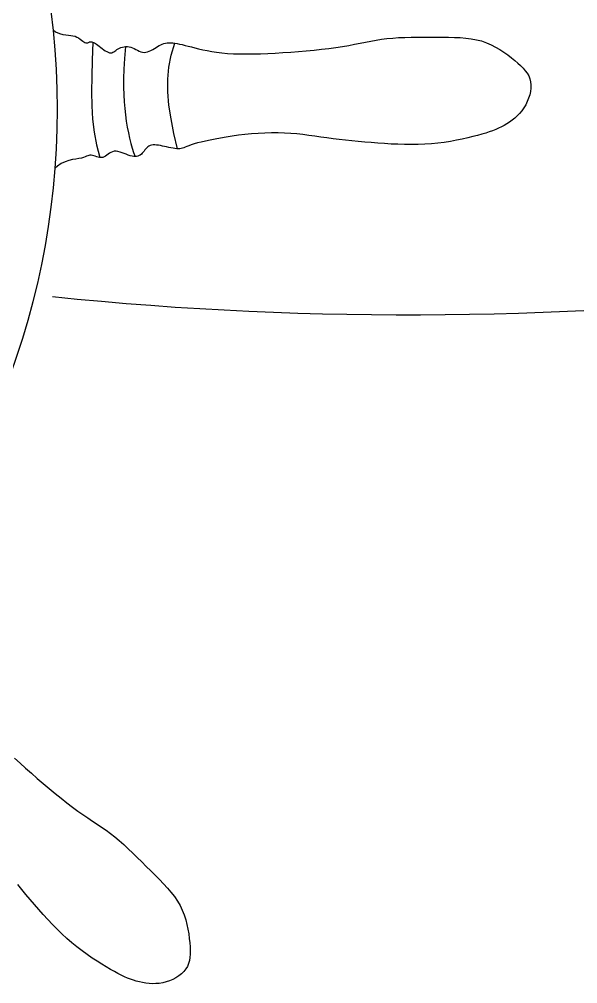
# Model space of a CAD drawing. Header units: millimetres. Extents: x -37 to 8970, y -2 to 4773.
# Drawn here: x 7733.2 to 7786.6, y 356.6 to 448.8 of the extents above; entities that cross this region are included whole.
import ezdxf

# ---------------------------------------------------------------- set-up
doc = ezdxf.new("R2010")
doc.units = ezdxf.units.MM

msp = doc.modelspace()

# ---------------------------------------------------------------- linework, layer by layer
at = {"color": 18, "true_color": 0x000000}
for p, q in [((7736.479, 447.783), (7736.692, 447.651)), ((7736.692, 447.651), (7737.05, 447.487)), ((7737.05, 447.487), (7737.369, 447.388)), ((7737.369, 447.388), (7737.655, 447.336)), ((7737.655, 447.336), (7737.911, 447.31)), ((7737.911, 447.31), (7738.143, 447.293)), ((7738.143, 447.293), (7738.353, 447.266)), ((7738.353, 447.266), (7738.547, 447.213)), ((7738.547, 447.213), (7738.724, 447.138)), ((7738.724, 447.138), (7738.887, 447.048)), ((7738.887, 447.048), (7739.035, 446.949)), ((7739.035, 446.949), (7739.169, 446.85)), ((7739.169, 446.85), (7739.289, 446.756)), ((7739.289, 446.756), (7739.396, 446.676)), ((7739.396, 446.676), (7739.491, 446.617)), ((7739.491, 446.617), (7739.575, 446.583)), ((7739.575, 446.583), (7739.649, 446.571)), ((7739.649, 446.571), (7739.715, 446.576)), ((7739.715, 446.576), (7739.776, 446.594)), ((7739.776, 446.594), (7739.834, 446.619)), ((7739.834, 446.619), (7739.89, 446.646)), ((7739.89, 446.646), (7739.948, 446.671)), ((7739.948, 446.671), (7740.008, 446.687)), ((7740.008, 446.687), (7740.074, 446.691)), ((7740.074, 446.691), (7740.145, 446.682)), ((7740.145, 446.682), (7740.223, 446.659)), ((7740.223, 446.659), (7740.309, 446.624)), ((7740.309, 446.624), (7740.402, 446.576)), ((7740.402, 446.576), (7740.503, 446.514)), ((7740.503, 446.514), (7740.614, 446.44)), ((7740.614, 446.44), (7740.735, 446.352)), ((7746.599, 446.314), (7746.747, 446.388)), ((7746.747, 446.388), (7746.896, 446.452)), ((7746.896, 446.452), (7747.046, 446.505)), ((7747.046, 446.505), (7747.2, 446.547)), ((7747.2, 446.547), (7747.36, 446.575)), ((7747.36, 446.575), (7747.528, 446.591)), ((7747.528, 446.591), (7747.706, 446.593)), ((7747.706, 446.593), (7747.895, 446.581)), ((7747.895, 446.581), (7748.098, 446.555)), ((7748.098, 446.555), (7748.316, 446.518)), ((7748.316, 446.518), (7748.549, 446.469)), ((7748.549, 446.469), (7748.801, 446.411)), ((7748.801, 446.411), (7749.071, 446.344)), ((7764.728, 446.341), (7765.286, 446.447)), ((7765.286, 446.447), (7765.818, 446.554)), ((7765.818, 446.554), (7766.332, 446.658)), ((7766.332, 446.658), (7766.837, 446.758)), ((7766.837, 446.758), (7767.342, 446.849)), ((7767.342, 446.849), (7767.854, 446.929)), ((7767.854, 446.929), (7768.382, 446.995)), ((7768.382, 446.995), (7768.934, 447.044)), ((7768.934, 447.044), (7769.505, 447.08)), ((7769.505, 447.08), (7770.093, 447.103)), ((7770.093, 447.103), (7770.692, 447.116)), ((7770.692, 447.116), (7771.298, 447.122)), ((7771.298, 447.122), (7771.907, 447.123)), ((7771.907, 447.123), (7772.513, 447.122)), ((7772.513, 447.122), (7773.113, 447.12)), ((7773.113, 447.12), (7773.703, 447.12)), ((7773.703, 447.12), (7774.281, 447.117)), ((7774.281, 447.117), (7774.845, 447.106)), ((7774.845, 447.106), (7775.396, 447.083)), ((7775.396, 447.083), (7775.932, 447.041)), ((7775.932, 447.041), (7776.453, 446.977)), ((7776.453, 446.977), (7776.956, 446.884)), ((7776.956, 446.884), (7777.442, 446.759)), ((7777.442, 446.759), (7777.909, 446.597)), ((7777.909, 446.597), (7778.357, 446.402)), ((7778.357, 446.402), (7778.785, 446.182)), ((7740.735, 446.352), (7740.865, 446.252)), ((7740.865, 446.252), (7741.003, 446.144)), ((7741.003, 446.144), (7741.146, 446.035)), ((7741.146, 446.035), (7741.291, 445.928)), ((7741.291, 445.928), (7741.436, 445.83)), ((7741.436, 445.83), (7741.577, 445.745)), ((7741.577, 445.745), (7741.712, 445.68)), ((7741.712, 445.68), (7741.838, 445.64)), ((7741.838, 445.64), (7741.953, 445.628)), ((7741.953, 445.628), (7742.059, 445.642)), ((7742.059, 445.642), (7742.16, 445.677)), ((7742.16, 445.677), (7742.257, 445.728)), ((7742.257, 445.728), (7742.355, 445.79)), ((7742.355, 445.79), (7742.455, 445.86)), ((7742.455, 445.86), (7742.561, 445.933)), ((7742.561, 445.933), (7742.676, 446.004)), ((7742.676, 446.004), (7742.802, 446.068)), ((7742.802, 446.068), (7742.939, 446.124)), ((7742.939, 446.124), (7743.084, 446.17)), ((7743.084, 446.17), (7743.235, 446.203)), ((7743.235, 446.203), (7743.392, 446.222)), ((7743.392, 446.222), (7743.553, 446.224)), ((7743.553, 446.224), (7743.715, 446.208)), ((7743.715, 446.208), (7743.878, 446.172)), ((7743.878, 446.172), (7744.04, 446.115)), ((7744.04, 446.115), (7744.2, 446.042)), ((7744.2, 446.042), (7744.361, 445.961)), ((7744.361, 445.961), (7744.52, 445.879)), ((7744.52, 445.879), (7744.68, 445.801)), ((7744.68, 445.801), (7744.84, 445.736)), ((7744.84, 445.736), (7745.001, 445.69)), ((7745.001, 445.69), (7745.163, 445.67)), ((7745.163, 445.67), (7745.326, 445.68)), ((7745.326, 445.68), (7745.489, 445.718)), ((7745.489, 445.718), (7745.653, 445.778)), ((7745.653, 445.778), (7745.816, 445.855)), ((7745.816, 445.855), (7745.978, 445.944)), ((7745.978, 445.944), (7746.138, 446.039)), ((7746.138, 446.039), (7746.295, 446.136)), ((7746.295, 446.136), (7746.448, 446.229)), ((7746.448, 446.229), (7746.599, 446.314)), ((7749.071, 446.344), (7749.362, 446.27)), ((7749.362, 446.27), (7749.676, 446.189)), ((7749.676, 446.189), (7750.012, 446.103)), ((7750.012, 446.103), (7750.374, 446.015)), ((7750.374, 446.015), (7750.762, 445.926)), ((7750.762, 445.926), (7751.177, 445.84)), ((7751.177, 445.84), (7751.621, 445.76)), ((7751.621, 445.76), (7752.096, 445.687)), ((7752.096, 445.687), (7752.601, 445.625)), ((7752.601, 445.625), (7753.14, 445.576)), ((7753.14, 445.576), (7753.712, 445.542)), ((7753.712, 445.542), (7754.315, 445.523)), ((7754.315, 445.523), (7754.947, 445.517)), ((7754.947, 445.517), (7755.604, 445.523)), ((7755.604, 445.523), (7756.284, 445.54)), ((7756.284, 445.54), (7756.985, 445.568)), ((7756.985, 445.568), (7757.702, 445.604)), ((7757.702, 445.604), (7758.435, 445.648)), ((7758.435, 445.648), (7759.178, 445.699)), ((7759.178, 445.699), (7759.927, 445.757)), ((7759.927, 445.757), (7760.673, 445.82)), ((7760.673, 445.82), (7761.411, 445.891)), ((7761.411, 445.891), (7762.132, 445.968)), ((7762.132, 445.968), (7762.832, 446.051)), ((7762.832, 446.051), (7763.502, 446.141)), ((7763.502, 446.141), (7764.135, 446.238)), ((7764.135, 446.238), (7764.728, 446.341)), ((7778.785, 446.182), (7779.192, 445.941)), ((7779.192, 445.941), (7779.578, 445.687)), ((7779.578, 445.687), (7779.942, 445.424)), ((7779.942, 445.424), (7780.284, 445.16)), ((7780.284, 445.16), (7780.603, 444.9)), ((7780.603, 444.9), (7780.897, 444.648)), ((7780.897, 444.648), (7781.166, 444.403)), ((7781.166, 444.403), (7781.407, 444.161)), ((7781.407, 444.161), (7781.618, 443.918)), ((7781.618, 443.918), (7781.797, 443.671)), ((7781.797, 443.671), (7781.942, 443.416)), ((7781.942, 443.416), (7782.052, 443.149)), ((7782.052, 443.149), (7782.124, 442.867)), ((7782.124, 442.867), (7782.157, 442.568)), ((7782.113, 441.933), (7782.042, 441.607)), ((7782.152, 442.255), (7782.113, 441.933)), ((7782.157, 442.568), (7782.152, 442.255)), ((7781.813, 440.964), (7781.66, 440.656)), ((7781.941, 441.283), (7781.813, 440.964)), ((7782.042, 441.607), (7781.941, 441.283)), ((7781.292, 440.092), (7781.081, 439.839)), ((7781.486, 440.364), (7781.292, 440.092)), ((7781.66, 440.656), (7781.486, 440.364)), ((7780.117, 439.009), (7779.858, 438.841)), ((7780.372, 439.192), (7780.117, 439.009)), ((7780.619, 439.39), (7780.372, 439.192)), ((7780.856, 439.606), (7780.619, 439.39)), ((7781.081, 439.839), (7780.856, 439.606)), ((7778.177, 438.07), (7777.836, 437.96)), ((7778.493, 438.181), (7778.177, 438.07)), ((7778.787, 438.296), (7778.493, 438.181)), ((7779.065, 438.417), (7778.787, 438.296)), ((7779.334, 438.547), (7779.065, 438.417)), ((7779.596, 438.688), (7779.334, 438.547)), ((7779.858, 438.841), (7779.596, 438.688)), ((7751.031, 437.194), (7750.628, 437.099)), ((7751.473, 437.29), (7751.031, 437.194)), ((7751.952, 437.386), (7751.473, 437.29)), ((7752.465, 437.48), (7751.952, 437.386)), ((7753.01, 437.571), (7752.465, 437.48)), ((7753.585, 437.658), (7753.01, 437.571)), ((7754.184, 437.739), (7753.585, 437.658)), ((7754.802, 437.812), (7754.184, 437.739)), ((7755.432, 437.874), (7754.802, 437.812)), ((7756.07, 437.924), (7755.432, 437.874)), ((7756.71, 437.96), (7756.07, 437.924)), ((7757.345, 437.978), (7756.71, 437.96)), ((7757.97, 437.978), (7757.345, 437.978)), ((7758.581, 437.958), (7757.97, 437.978)), ((7759.179, 437.92), (7758.581, 437.958)), ((7759.766, 437.868), (7759.179, 437.92)), ((7760.347, 437.803), (7759.766, 437.868)), ((7760.922, 437.73), (7760.347, 437.803)), ((7761.496, 437.652), (7760.922, 437.73)), ((7762.071, 437.572), (7761.496, 437.652)), ((7762.65, 437.492), (7762.071, 437.572)), ((7763.234, 437.415), (7762.65, 437.492)), ((7763.826, 437.343), (7763.234, 437.415)), ((7764.424, 437.275), (7763.826, 437.343)), ((7765.028, 437.21), (7764.424, 437.275)), ((7765.639, 437.15), (7765.028, 437.21)), ((7766.257, 437.093), (7765.639, 437.15)), ((7774.47, 437.162), (7773.874, 437.067)), ((7775.045, 437.268), (7774.47, 437.162)), ((7775.595, 437.381), (7775.045, 437.268)), ((7776.116, 437.499), (7775.595, 437.381)), ((7776.603, 437.619), (7776.116, 437.499)), ((7777.053, 437.737), (7776.603, 437.619)), ((7777.463, 437.85), (7777.053, 437.737)), ((7777.836, 437.96), (7777.463, 437.85)), ((7745.152, 436.234), (7745.069, 436.125)), ((7745.235, 436.344), (7745.152, 436.234)), ((7745.321, 436.452), (7745.235, 436.344)), ((7745.412, 436.553), (7745.321, 436.452)), ((7745.51, 436.642), (7745.412, 436.553)), ((7745.619, 436.715), (7745.51, 436.642)), ((7745.741, 436.768), (7745.619, 436.715)), ((7745.875, 436.801), (7745.741, 436.768)), ((7746.021, 436.818), (7745.875, 436.801)), ((7746.178, 436.82), (7746.021, 436.818)), ((7746.346, 436.809), (7746.178, 436.82)), ((7746.523, 436.786), (7746.346, 436.809)), ((7746.71, 436.754), (7746.523, 436.786)), ((7746.905, 436.715), (7746.71, 436.754)), ((7747.107, 436.671), (7746.905, 436.715)), ((7747.314, 436.625), (7747.107, 436.671)), ((7747.521, 436.578), (7747.314, 436.625)), ((7747.725, 436.534), (7747.521, 436.578)), ((7747.923, 436.496), (7747.725, 436.534)), ((7748.111, 436.465), (7747.923, 436.496)), ((7748.285, 436.444), (7748.111, 436.465)), ((7748.441, 436.437), (7748.285, 436.444)), ((7748.579, 436.445), (7748.441, 436.437)), ((7748.704, 436.467), (7748.579, 436.445)), ((7748.825, 436.502), (7748.704, 436.467)), ((7748.951, 436.549), (7748.825, 436.502)), ((7749.09, 436.606), (7748.951, 436.549)), ((7749.251, 436.673), (7749.09, 436.606)), ((7749.442, 436.748), (7749.251, 436.673)), ((7749.671, 436.829), (7749.442, 436.748)), ((7749.946, 436.915), (7749.671, 436.829)), ((7750.265, 437.006), (7749.946, 436.915)), ((7750.628, 437.099), (7750.265, 437.006)), ((7766.881, 437.04), (7766.257, 437.093)), ((7767.511, 436.991), (7766.881, 437.04)), ((7768.148, 436.947), (7767.511, 436.991)), ((7768.79, 436.908), (7768.148, 436.947)), ((7769.434, 436.878), (7768.79, 436.908)), ((7770.08, 436.858), (7769.434, 436.878)), ((7770.725, 436.851), (7770.08, 436.858)), ((7771.368, 436.858), (7770.725, 436.851)), ((7772.006, 436.881), (7771.368, 436.858)), ((7772.638, 436.924), (7772.006, 436.881)), ((7773.262, 436.987), (7772.638, 436.924)), ((7773.874, 437.067), (7773.262, 436.987)), ((7737.968, 435.332), (7737.602, 435.212)), ((7738.317, 435.412), (7737.968, 435.332)), ((7738.638, 435.469), (7738.317, 435.412)), ((7738.92, 435.517), (7738.638, 435.469)), ((7739.156, 435.57), (7738.92, 435.517)), ((7739.351, 435.628), (7739.156, 435.57)), ((7739.512, 435.687), (7739.351, 435.628)), ((7739.647, 435.742), (7739.512, 435.687)), ((7739.765, 435.789), (7739.647, 435.742)), ((7739.872, 435.825), (7739.765, 435.789)), ((7739.977, 435.845), (7739.872, 435.825)), ((7740.087, 435.846), (7739.977, 435.845)), ((7740.208, 435.825), (7740.087, 435.846)), ((7740.34, 435.787), (7740.208, 435.825)), ((7740.48, 435.741), (7740.34, 435.787)), ((7740.624, 435.692), (7740.48, 435.741)), ((7740.772, 435.649), (7740.624, 435.692)), ((7740.92, 435.618), (7740.772, 435.649)), ((7741.064, 435.607), (7740.92, 435.618)), ((7741.204, 435.623), (7741.064, 435.607)), ((7741.337, 435.67), (7741.204, 435.623)), ((7741.465, 435.742), (7741.337, 435.67)), ((7741.591, 435.831), (7741.465, 435.742)), ((7741.718, 435.927), (7741.591, 435.831)), ((7741.849, 436.022), (7741.718, 435.927)), ((7741.986, 436.107), (7741.849, 436.022)), ((7742.134, 436.172), (7741.986, 436.107)), ((7742.294, 436.21), (7742.134, 436.172)), ((7742.469, 436.214), (7742.294, 436.21)), ((7742.656, 436.188), (7742.469, 436.214)), ((7742.852, 436.139), (7742.656, 436.188)), ((7743.052, 436.074), (7742.852, 436.139)), ((7743.254, 436), (7743.052, 436.074)), ((7743.453, 435.924), (7743.254, 436)), ((7743.647, 435.852), (7743.453, 435.924)), ((7743.831, 435.792), (7743.647, 435.852)), ((7744.002, 435.749), (7743.831, 435.792)), ((7744.162, 435.723), (7744.002, 435.749)), ((7744.309, 435.716), (7744.162, 435.723)), ((7744.445, 435.726), (7744.309, 435.716)), ((7744.571, 435.753), (7744.445, 435.726)), ((7744.687, 435.796), (7744.571, 435.753)), ((7744.794, 435.856), (7744.687, 435.796)), ((7744.893, 435.932), (7744.794, 435.856)), ((7744.983, 436.023), (7744.893, 435.932)), ((7745.069, 436.125), (7744.983, 436.023)), ((7736.86, 434.784), (7736.649, 434.583)), ((7737.229, 435.034), (7736.86, 434.784)), ((7737.602, 435.212), (7737.229, 435.034)), ((7732.775, 378.182), (7733.289, 377.706)), ((7733.289, 377.706), (7733.823, 377.224)), ((7733.823, 377.224), (7734.372, 376.738)), ((7734.372, 376.738), (7734.933, 376.248)), ((7734.933, 376.248), (7735.503, 375.759)), ((7735.503, 375.759), (7736.076, 375.277)), ((7736.076, 375.277), (7736.647, 374.805)), ((7736.647, 374.805), (7737.212, 374.349)), ((7737.212, 374.349), (7737.766, 373.913)), ((7737.766, 373.913), (7738.303, 373.503)), ((7738.303, 373.503), (7738.819, 373.124)), ((7738.819, 373.124), (7739.311, 372.777)), ((7739.311, 372.777), (7739.781, 372.458)), ((7739.781, 372.458), (7740.232, 372.157)), ((7740.232, 372.157), (7740.67, 371.867)), ((7740.67, 371.867), (7741.097, 371.581)), ((7741.097, 371.581), (7741.518, 371.288)), ((7741.518, 371.288), (7741.937, 370.983)), ((7741.937, 370.983), (7742.358, 370.655)), ((7742.358, 370.655), (7742.783, 370.301)), ((7742.783, 370.301), (7743.212, 369.921)), ((7743.212, 369.921), (7743.644, 369.522)), ((7743.644, 369.522), (7744.077, 369.108)), ((7744.077, 369.108), (7744.509, 368.684)), ((7744.509, 368.684), (7744.941, 368.254)), ((7744.941, 368.254), (7745.368, 367.824)), ((7745.368, 367.824), (7745.792, 367.399)), ((7745.792, 367.399), (7746.209, 366.982)), ((7746.209, 366.982), (7746.615, 366.571)), ((7746.615, 366.571), (7747.007, 366.164)), ((7747.007, 366.164), (7747.38, 365.758)), ((7733.456, 365.634), (7733.067, 366.109)), ((7733.853, 365.157), (7733.456, 365.634)), ((7747.38, 365.758), (7747.729, 365.35)), ((7747.729, 365.35), (7748.052, 364.936)), ((7734.257, 364.679), (7733.853, 365.157)), ((7734.668, 364.198), (7734.257, 364.679)), ((7748.052, 364.936), (7748.342, 364.515)), ((7748.342, 364.515), (7748.597, 364.082)), ((7735.087, 363.716), (7734.668, 364.198)), ((7735.514, 363.235), (7735.087, 363.716)), ((7748.597, 364.082), (7748.813, 363.637)), ((7748.813, 363.637), (7748.992, 363.183)), ((7735.948, 362.758), (7735.514, 363.235)), ((7736.39, 362.288), (7735.948, 362.758)), ((7748.992, 363.183), (7749.139, 362.725)), ((7749.139, 362.725), (7749.257, 362.267)), ((7736.841, 361.826), (7736.39, 362.288)), ((7737.301, 361.377), (7736.841, 361.826)), ((7749.257, 362.267), (7749.35, 361.814)), ((7749.35, 361.814), (7749.422, 361.371)), ((7737.769, 360.942), (7737.301, 361.377)), ((7738.246, 360.525), (7737.769, 360.942)), ((7749.422, 361.371), (7749.476, 360.942)), ((7749.476, 360.942), (7749.517, 360.533)), ((7738.732, 360.128), (7738.246, 360.525)), ((7739.221, 359.752), (7738.732, 360.128)), ((7739.709, 359.398), (7739.221, 359.752)), ((7749.517, 360.533), (7749.548, 360.147)), ((7749.548, 360.147), (7749.564, 359.784)), ((7749.564, 359.784), (7749.563, 359.442)), ((7740.191, 359.066), (7739.709, 359.398)), ((7740.66, 358.758), (7740.191, 359.066)), ((7741.112, 358.473), (7740.66, 358.758)), ((7749.493, 358.82), (7749.415, 358.536)), ((7749.541, 359.121), (7749.493, 358.82)), ((7749.563, 359.442), (7749.541, 359.121)), ((7741.541, 358.213), (7741.112, 358.473)), ((7741.943, 357.978), (7741.541, 358.213)), ((7742.312, 357.768), (7741.943, 357.978)), ((7749.156, 358.02), (7748.968, 357.786)), ((7749.304, 358.27), (7749.156, 358.02)), ((7749.415, 358.536), (7749.304, 358.27)), ((7742.654, 357.583), (7742.312, 357.768)), ((7742.973, 357.419), (7742.654, 357.583)), ((7743.274, 357.274), (7742.973, 357.419)), ((7743.564, 357.148), (7743.274, 357.274)), ((7743.847, 357.036), (7743.564, 357.148)), ((7744.128, 356.939), (7743.847, 357.036)), ((7744.413, 356.852), (7744.128, 356.939)), ((7747.906, 357.029), (7747.59, 356.894)), ((7748.207, 357.188), (7747.906, 357.029)), ((7748.488, 357.367), (7748.207, 357.188)), ((7748.743, 357.567), (7748.488, 357.367)), ((7748.968, 357.786), (7748.743, 357.567)), ((7744.707, 356.776), (7744.413, 356.852)), ((7745.009, 356.711), (7744.707, 356.776)), ((7745.318, 356.66), (7745.009, 356.711)), ((7745.633, 356.626), (7745.318, 356.66)), ((7745.953, 356.611), (7745.633, 356.626)), ((7746.278, 356.616), (7745.953, 356.611)), ((7746.605, 356.646), (7746.278, 356.616)), ((7746.935, 356.701), (7746.605, 356.646)), ((7747.264, 356.784), (7746.935, 356.701)), ((7747.59, 356.894), (7747.264, 356.784))]:
    msp.add_line(p, q, dxfattribs=at)
for points in [[(7740.266, 446.642), (7740.199, 444.921), (7740.149, 443.349), (7740.129, 441.9), (7740.152, 440.549), (7740.23, 439.27), (7740.375, 438.039), (7740.601, 436.83), (7740.92, 435.618)], [(7748.363, 436.441), (7748.012, 437.924), (7747.733, 439.318), (7747.536, 440.635), (7747.43, 441.89), (7747.424, 443.095), (7747.527, 444.266), (7747.749, 445.415), (7748.098, 446.555)], [(7743.392, 446.222), (7743.293, 445.087), (7743.228, 444.075), (7743.194, 443.17), (7743.188, 442.356), (7743.207, 441.617), (7743.246, 440.938), (7743.302, 440.303), (7743.373, 439.696), (7743.455, 439.106), (7743.547, 438.533), (7743.649, 437.982), (7743.762, 437.458), (7743.885, 436.964), (7744.017, 436.507), (7744.158, 436.089), (7744.309, 435.716)]]:
    msp.add_lwpolyline(points, dxfattribs=at)
for centre, major_axis, start_param, end_param in [((7663.221, 440.24), (-52.076, 52.076), 3.926991, 10.210176), ((7770.441, 754.16), (235.882, 235.882), 3.824783, 4.274896)]:
    msp.add_ellipse(centre, major_axis=major_axis, ratio=1, start_param=start_param, end_param=end_param, dxfattribs=at)

doc.saveas('drawing.dxf')
